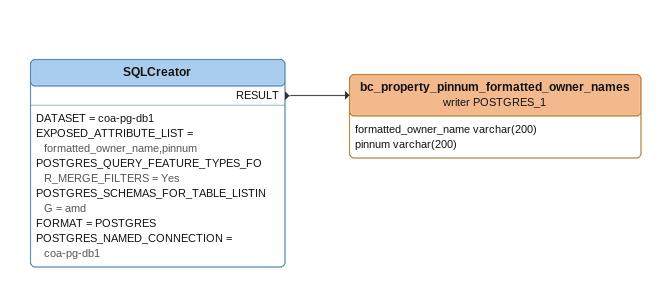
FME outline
SQLCreator
    DATASET = coa-pg-db1
    EXPOSED_ATTRIBUTE_LIST = formatted_owner_name,pinnum
    POSTGRES_QUERY_FEATURE_TYPES_FOR_MERGE_FILTERS = Yes
    POSTGRES_SCHEMAS_FOR_TABLE_LISTING = amd
    FORMAT = POSTGRES
    POSTGRES_NAMED_CONNECTION = coa-pg-db1
    RESULT -> bc_property_pinnum_formatted_owner_names (writer POSTGRES_1)
bc_property_pinnum_formatted_owner_names (writer POSTGRES_1)
    attributes: formatted_owner_name varchar(200), pinnum varchar(200)
